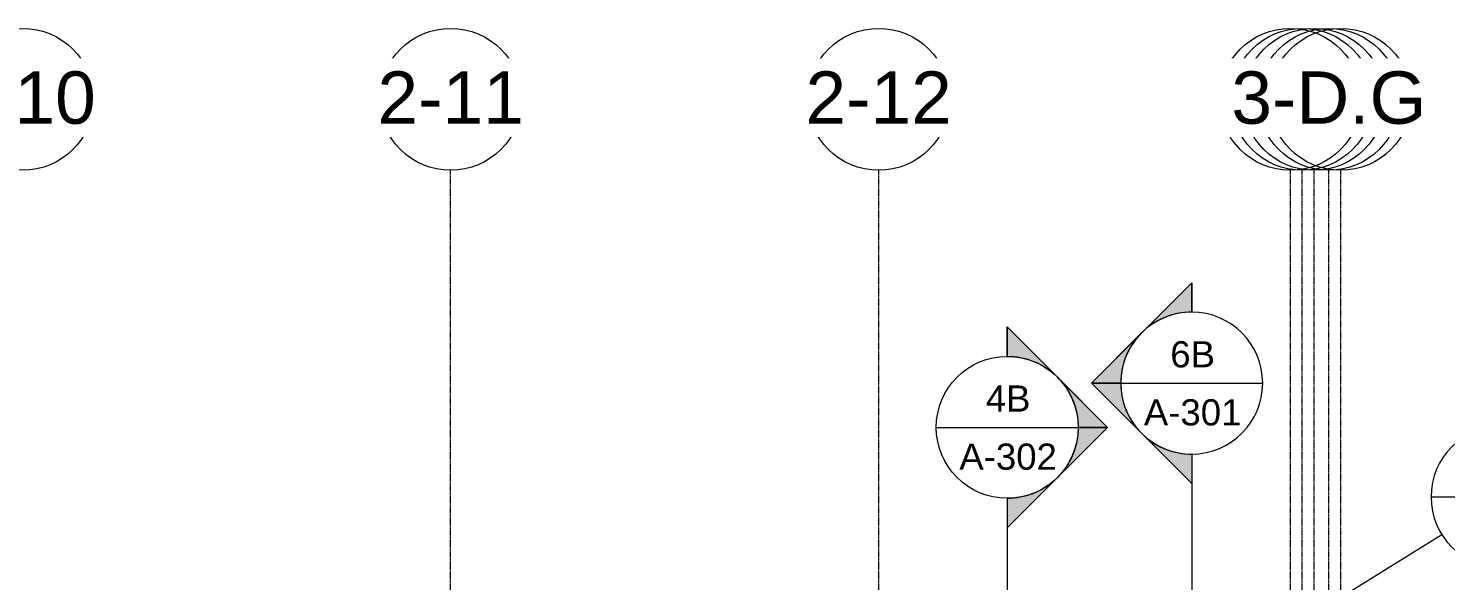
# Model space of a CAD drawing. Header units: inches. Extents: x 21408 to 98131, y -290 to 853.
# Drawn here: x 37878 to 38837, y 394 to 768 of the extents above; entities that cross this region are included whole.
import ezdxf

# ---------------------------------------------------------------- set-up
doc = ezdxf.new("R2010")
doc.units = ezdxf.units.IN
doc.header["$MEASUREMENT"] = 0
doc.linetypes.add('Grid Line 1_2_', pattern=[0.875, 0.5, -0.125, 0.125, -0.125])
for name, color, linetype, lineweight in [('A-ANNO-SYMB', 150, 'Continuous', 9), ('G-ANNO-SYMB', 111, 'Continuous', 9), ('S-GRID', 1, 'Continuous', 9), ('S-GRID-IDEN', 1, 'Continuous', 9)]:
    doc.layers.add(name, color=color, linetype=linetype, lineweight=lineweight)
doc.styles.add('Arial_1', font='arial.ttf', dxfattribs={"height": 35.407186})
doc.styles.add('Arial_2', font='arial.ttf', dxfattribs={"height": 17.703593})

# ---------------------------------------------------------------- blocks, each defined once
blk = doc.blocks.new('Grid - Grid Head - Circle-14747-Building Section - East_West looking South')
at = {"layer": 'S-GRID-IDEN'}
blk.add_circle((-23085.89, 719.89), 48, dxfattribs=at)
blk = doc.blocks.new('Section - Section Head - Filled-1526-Building Section - East_West looking South')
at = {"layer": 'G-ANNO-SYMB'}
h = blk.add_hatch(color=256, dxfattribs=at)
edge = h.paths.add_edge_path(flags=0)
edge.add_arc((-22874.16, 528), 48.06, 90, 132.0784, ccw=False)
edge.add_line((-22874.16, 576.06), (-22874.16, 595.88))
edge.add_line((-22874.16, 595.88), (-22906.36, 563.67))
h = blk.add_hatch(color=256, dxfattribs=at)
edge = h.paths.add_edge_path(flags=0)
edge.add_line((-22908.1, 561.94), (-22942.04, 528))
edge.add_line((-22942.04, 528), (-22922.16, 528))
edge.add_arc((-22874.16, 528), 48, 135, 180, ccw=False)
h = blk.add_hatch(color=256, dxfattribs=at)
edge = h.paths.add_edge_path(flags=0)
edge.add_arc((-22874.16, 528), 48, 180, 225, ccw=False)
edge.add_line((-22922.16, 528), (-22942.04, 528))
edge.add_line((-22942.04, 528), (-22908.1, 494.06))
h = blk.add_hatch(color=256, dxfattribs=at)
edge = h.paths.add_edge_path(flags=0)
edge.add_line((-22906.36, 492.33), (-22874.16, 460.12))
edge.add_line((-22874.16, 460.12), (-22874.16, 479.94))
edge.add_arc((-22874.16, 528), 48.06, 227.9216, 270, ccw=False)
for p, q in [((-22942.04, 528), (-22874.16, 595.88)), ((-22906.36, 563.67), (-22874.16, 595.88)), ((-22874.16, 576), (-22874.16, 595.88)), ((-22874.16, 595.88), (-22874.16, 576.06)), ((-22942.04, 528), (-22908.1, 561.94)), ((-22942.04, 528), (-22874.16, 460.12)), ((-22922.16, 528), (-22942.04, 528)), ((-22908.1, 494.06), (-22942.04, 528)), ((-22942.04, 528), (-22922.16, 528)), ((-22874.16, 460.12), (-22906.36, 492.33)), ((-22874.16, 480), (-22874.16, 460.12)), ((-22874.16, 479.94), (-22874.16, 460.12))]:
    blk.add_line(p, q, dxfattribs=at)
for radius, start, end in [(48, 90, 270), (48.06, 90, 132.0784), (48, 270, 90), (48, 135, 180), (48, 180, 225), (48.06, 227.9216, 270)]:
    blk.add_arc((-22874.16, 528), radius, start, end, dxfattribs=at)
blk = doc.blocks.new('Section - Callout Head-19020-Building Section - East_West looking South')
at = {"layer": 'A-ANNO-SYMB'}
blk.add_line((-22202.56, 384.87), (-22106.56, 384.87), dxfattribs=at)
for start, end in [(0, 180), (180, 360)]:
    blk.add_arc((-22154.56, 384.87), 48, start, end, dxfattribs=at)

msp = doc.modelspace()

# ---------------------------------------------------------------- linework, layer by layer
at = {"layer": 'A-ANNO-SYMB'}
msp.add_line((38770, 385.8), (38834.29, 425.71), dxfattribs=at)
at = {"layer": 'G-ANNO-SYMB'}
for p, q in [((38617.2, 528), (38713.2, 528)), ((38492.39, 498.08), (38588.39, 498.08)), ((38665.2, 480), (38665.2, -26.7)), ((38540.39, 450.08), (38540.39, -56.62))]:
    msp.add_line(p, q, dxfattribs=at)
at = {"layer": 'S-GRID', "linetype": 'Grid Line 1_2_'}
for p, q in [((38163.96, -273.16), (38163.96, 671.89)), ((38163.96, -273.16), (38163.96, 671.89)), ((38453.46, -273.16), (38453.46, 671.89)), ((38453.46, -273.16), (38453.46, 671.89)), ((38731.96, -273.16), (38731.96, 671.89)), ((38739.96, -273.16), (38739.96, 671.89)), ((38739.96, -273.16), (38739.96, 671.89)), ((38747.96, -273.16), (38747.96, 671.89)), ((38757.96, -273.16), (38757.96, 671.89)), ((38757.96, -273.16), (38757.96, 671.89)), ((38765.96, -273.16), (38765.96, 671.89))]:
    msp.add_line(p, q, dxfattribs=at)

# ---------------------------------------------------------------- block references
at = {"layer": 'A-ANNO-SYMB'}
msp.add_blockref('Section - Callout Head-19020-Building Section - East_West looking South', (61029.63, 66.16), dxfattribs=at)
at = {"layer": 'G-ANNO-SYMB'}
msp.add_blockref('Section - Section Head - Filled-1526-Building Section - East_West looking South', (61539.35, 0), dxfattribs=at)
at = {"layer": 'G-ANNO-SYMB', "extrusion": (0, 0, -1)}
msp.add_blockref('Section - Section Head - Filled-1526-Building Section - East_West looking South', (-15666.23, -29.92), dxfattribs=at)
at = {"layer": 'S-GRID-IDEN'}
for p in [(60960.35, 0), (61249.85, 0), (61539.35, 0), (61817.85, 0)]:
    msp.add_blockref('Grid - Grid Head - Circle-14747-Building Section - East_West looking South', p, dxfattribs=at)

# ---------------------------------------------------------------- texts
at = {"layer": 'G-ANNO-SYMB', "char_height": 17.704, "attachment_point": 2, "line_spacing_factor": 0.938532, "style": 'Arial_2'}
for s, insert, width in [('6B', (38665.81, 556.34), 36.072), ('4B', (38541, 526.42), 36.072), ('A-301', (38665.81, 517.07), 78.624), ('A-302', (38541, 487.15), 78.624)]:
    msp.add_mtext(s, dxfattribs=dict(at, insert=insert, width=width))

# ---------------------------------------------------------------- next in the draw order: texts
at = {"layer": 'S-GRID-IDEN', "char_height": 35.407, "attachment_point": 2, "line_spacing_factor": 0.938532, "style": 'Arial_1', "bg_fill": 3, "box_fill_scale": 1.25, "bg_fill_color": 0, "bg_fill_transparency": 0}
for s, insert, width in [('1-10', (37874.45, 738.77), 117.936), ('1-11', (38163.95, 738.77), 117.936), ('1-12', (38453.45, 738.77), 117.936), ('3-E.G', (38731.95, 738.77), 153.792)]:
    msp.add_mtext(s, dxfattribs=dict(at, insert=insert, width=width))

# ---------------------------------------------------------------- next in the draw order: block references
at = {"layer": 'S-GRID-IDEN'}
for p in [(60960.35, 0), (61249.85, 0), (61539.35, 0), (61825.85, 0)]:
    msp.add_blockref('Grid - Grid Head - Circle-14747-Building Section - East_West looking South', p, dxfattribs=at)

# ---------------------------------------------------------------- next in the draw order: texts
at = {"layer": 'S-GRID-IDEN', "char_height": 35.407, "attachment_point": 2, "line_spacing_factor": 0.938532, "style": 'Arial_1', "bg_fill": 3, "box_fill_scale": 1.25, "bg_fill_color": 0, "bg_fill_transparency": 0}
for s, insert, width in [('2-10', (37874.45, 738.77), 117.936), ('2-11', (38163.95, 738.77), 117.936), ('2-12', (38453.45, 738.77), 117.936), ('3-E', (38739.95, 738.77), 91.584)]:
    msp.add_mtext(s, dxfattribs=dict(at, insert=insert, width=width))

# ---------------------------------------------------------------- next in the draw order: block references
at = {"layer": 'S-GRID-IDEN'}
msp.add_blockref('Grid - Grid Head - Circle-14747-Building Section - East_West looking South', (61833.85, 0), dxfattribs=at)

# ---------------------------------------------------------------- next in the draw order: texts
at = {"layer": 'S-GRID-IDEN', "insert": (38747.95, 738.77), "char_height": 35.407, "width": 117.936, "attachment_point": 2, "line_spacing_factor": 0.938532, "style": 'Arial_1', "bg_fill": 3, "box_fill_scale": 1.25, "bg_fill_color": 0, "bg_fill_transparency": 0}
msp.add_mtext('1-13', dxfattribs=at)

# ---------------------------------------------------------------- next in the draw order: block references
at = {"layer": 'S-GRID-IDEN'}
msp.add_blockref('Grid - Grid Head - Circle-14747-Building Section - East_West looking South', (61843.85, 0), dxfattribs=at)

# ---------------------------------------------------------------- next in the draw order: texts
at = {"layer": 'S-GRID-IDEN', "insert": (38757.95, 738.77), "char_height": 35.407, "width": 180.144, "attachment_point": 2, "line_spacing_factor": 0.938532, "style": 'Arial_1', "bg_fill": 3, "box_fill_scale": 1.25, "bg_fill_color": 0, "bg_fill_transparency": 0}
msp.add_mtext('1-13.G', dxfattribs=at)

# ---------------------------------------------------------------- next in the draw order: block references
at = {"layer": 'S-GRID-IDEN'}
msp.add_blockref('Grid - Grid Head - Circle-14747-Building Section - East_West looking South', (61825.85, 0), dxfattribs=at)

# ---------------------------------------------------------------- next in the draw order: texts
at = {"layer": 'S-GRID-IDEN', "insert": (38739.95, 738.77), "char_height": 35.407, "width": 117.936, "attachment_point": 2, "line_spacing_factor": 0.938532, "style": 'Arial_1', "bg_fill": 3, "box_fill_scale": 1.25, "bg_fill_color": 0, "bg_fill_transparency": 0}
msp.add_mtext('2-13', dxfattribs=at)

# ---------------------------------------------------------------- next in the draw order: block references
at = {"layer": 'S-GRID-IDEN'}
msp.add_blockref('Grid - Grid Head - Circle-14747-Building Section - East_West looking South', (61851.85, 0), dxfattribs=at)

# ---------------------------------------------------------------- next in the draw order: texts
at = {"layer": 'S-GRID-IDEN', "insert": (38765.95, 738.77), "char_height": 35.407, "width": 94.608, "attachment_point": 2, "line_spacing_factor": 0.938532, "style": 'Arial_1', "bg_fill": 3, "box_fill_scale": 1.25, "bg_fill_color": 0, "bg_fill_transparency": 0}
msp.add_mtext('3-D', dxfattribs=at)

# ---------------------------------------------------------------- next in the draw order: block references
at = {"layer": 'S-GRID-IDEN'}
msp.add_blockref('Grid - Grid Head - Circle-14747-Building Section - East_West looking South', (61843.85, 0), dxfattribs=at)

# ---------------------------------------------------------------- next in the draw order: texts
at = {"layer": 'S-GRID-IDEN', "insert": (38757.95, 738.77), "char_height": 35.407, "width": 156.816, "attachment_point": 2, "line_spacing_factor": 0.938532, "style": 'Arial_1', "bg_fill": 3, "box_fill_scale": 1.25, "bg_fill_color": 0, "bg_fill_transparency": 0}
msp.add_mtext('3-D.G', dxfattribs=at)

doc.saveas('drawing.dxf')
